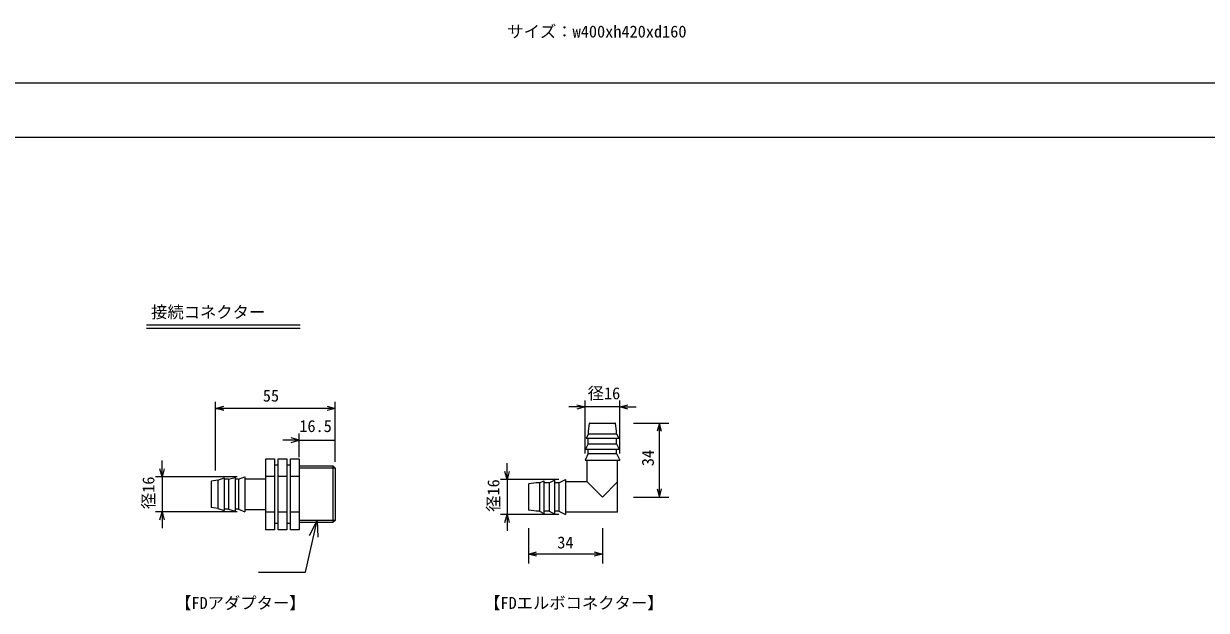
# Model space of a CAD drawing. Units: millimetres, scale not verified, with parts at other scales. Extents: x -79874 to 6090, y -2774 to 2774.
# Drawn here: x 8 to 2183, y -1578 to -499 of the extents above; entities that cross this region are included whole.
import ezdxf
from ezdxf.enums import TextEntityAlignment as Align

# ---------------------------------------------------------------- set-up
doc = ezdxf.new("R2010")
doc.units = ezdxf.units.MM
doc.header["$LTSCALE"] = 4
for name, color, linetype, lineweight in [('0-0_0', 7, 'Continuous', 20), ('0-1_WAKU', 7, 'Continuous', 18), ('0-3_moji', 7, 'Continuous', 18), ('0-5_sunpo', 7, 'Continuous', 18), ('0-6_buhin', 2, 'Continuous', 18)]:
    doc.layers.add(name, color=color, linetype=linetype, lineweight=lineweight)
doc.styles.add('ＭＳ ゴシック', font='')
doc.styles.get('ＭＳ ゴシック').set_extended_font_data('MS Gothic')

msp = doc.modelspace()

# ---------------------------------------------------------------- linework, layer by layer
at = {"layer": '0-0_0'}
for p, q in [((361.281, -1206.658), (376.281, -1206.658)), ((581.281, -1206.658), (566.281, -1206.658)), ((1040.747, -1203.812), (1025.747, -1203.812)), ((1104.747, -1203.812), (1119.747, -1203.812)), ((515.281, -1264.951), (500.281, -1264.951)), ((262.95, -1332.46), (262.95, -1317.46)), ((897.326, -1337.466), (897.326, -1322.466)), ((262.95, -1396.46), (262.95, -1411.46)), ((897.326, -1401.466), (897.326, -1416.466))]:
    msp.add_line(p, q, dxfattribs=at)
for points in [[(376.281, -1210.677), (361.281, -1206.658), (376.281, -1202.639)], [(566.281, -1202.639), (581.281, -1206.658), (566.281, -1210.677)], [(1025.747, -1199.792), (1040.747, -1203.812), (1025.747, -1207.831)], [(1119.747, -1207.831), (1104.747, -1203.812), (1119.747, -1199.792)], [(500.281, -1268.971), (515.281, -1264.951), (500.281, -1260.932)], [(266.969, -1317.46), (262.95, -1332.46), (258.931, -1317.46)], [(901.345, -1322.466), (897.326, -1337.466), (893.307, -1322.466)], [(258.931, -1411.46), (262.95, -1396.46), (266.969, -1411.46)], [(893.307, -1416.466), (897.326, -1401.466), (901.345, -1416.466)]]:
    msp.add_lwpolyline(points, dxfattribs=at)
at = {"layer": '0-1_WAKU'}
for p, q in [((-1804.186, -608), (6090.314, -608)), ((-1804.186, -708), (6090.314, -708))]:
    msp.add_line(p, q, dxfattribs=at)
at = {"layer": '0-3_moji'}
for p, q in [((234.257, -1052.856), (516.894, -1052.856)), ((234.257, -1058.82), (516.894, -1058.82))]:
    msp.add_line(p, q, dxfattribs=at)
at = {"layer": '0-5_sunpo'}
for p, q in [((361.281, -1320.46), (361.281, -1194.658)), ((581.281, -1304.46), (581.281, -1194.658)), ((1040.747, -1289.466), (1040.747, -1191.812)), ((1104.747, -1289.466), (1104.747, -1191.812)), ((566.281, -1206.658), (361.281, -1206.658)), ((1025.747, -1203.812), (1010.747, -1203.812)), ((1104.747, -1203.812), (1040.747, -1203.812)), ((1119.747, -1203.812), (1134.747, -1203.812)), ((1129.819, -1233.466), (1195.095, -1233.466)), ((1177.579, -1369.466), (1177.579, -1233.466)), ((1177.579, -1233.466), (1177.579, -1248.466)), ((515.281, -1296.46), (515.281, -1252.951)), ((581.281, -1304.46), (581.281, -1252.951)), ((500.281, -1264.951), (485.281, -1264.951)), ((515.281, -1264.951), (581.281, -1264.951)), ((262.95, -1317.46), (262.95, -1302.46)), ((897.326, -1322.466), (897.326, -1307.466)), ((401.281, -1332.46), (250.95, -1332.46)), ((262.95, -1332.46), (262.95, -1396.46)), ((992.747, -1337.466), (885.326, -1337.466)), ((897.326, -1337.466), (897.326, -1401.466)), ((1129.819, -1369.466), (1195.095, -1369.466)), ((1177.579, -1369.466), (1177.579, -1354.466)), ((401.281, -1396.46), (250.95, -1396.46)), ((262.95, -1411.46), (262.95, -1426.46)), ((992.747, -1401.466), (885.326, -1401.466)), ((897.326, -1416.466), (897.326, -1431.466)), ((936.747, -1426.538), (936.747, -1491.815)), ((1072.747, -1426.538), (1072.747, -1491.815)), ((1072.747, -1474.298), (936.747, -1474.298)), ((936.747, -1474.298), (951.747, -1474.298)), ((1072.747, -1474.298), (1057.747, -1474.298))]:
    msp.add_line(p, q, dxfattribs=at)
for points in [[(1181.598, -1248.466), (1177.579, -1233.466), (1173.559, -1248.466)], [(1173.559, -1354.466), (1177.579, -1369.466), (1181.598, -1354.466)], [(440.119, -1507.825), (526.973, -1507.825), (548.281, -1412.46)], [(533.894, -1439.985), (548.281, -1412.46), (549.584, -1443.491)], [(951.747, -1478.318), (936.747, -1474.298), (951.747, -1470.279)], [(1057.747, -1470.279), (1072.747, -1474.298), (1057.747, -1478.318)]]:
    msp.add_lwpolyline(points, dxfattribs=at)
at = {"layer": '0-6_buhin'}
for p, q in [((1046.845, -1247.466), (1048.747, -1234.153)), ((1049.538, -1233.466), (1095.955, -1233.466)), ((1098.648, -1247.466), (1096.747, -1234.153)), ((1046.845, -1253.466), (1042.747, -1261.466)), ((1046.845, -1253.466), (1046.845, -1247.466)), ((1046.845, -1253.466), (1098.648, -1253.466)), ((1098.648, -1253.466), (1098.648, -1247.466)), ((1098.648, -1253.466), (1102.747, -1261.466)), ((1046.747, -1271.466), (1041.747, -1281.466)), ((1041.747, -1281.466), (1103.747, -1281.466)), ((1042.747, -1261.466), (1102.747, -1261.466)), ((1046.747, -1271.466), (1046.747, -1261.466)), ((1046.747, -1271.466), (1098.747, -1271.466)), ((1046.747, -1289.466), (1046.747, -1281.466)), ((1098.747, -1271.466), (1098.747, -1261.466)), ((1098.747, -1271.466), (1103.747, -1281.466)), ((1098.747, -1289.466), (1098.747, -1281.466)), ((1044.747, -1341.466), (1044.747, -1301.466)), ((1046.747, -1289.466), (1098.747, -1289.466)), ((1098.747, -1289.466), (1104.747, -1301.466)), ((1100.747, -1397.466), (1100.747, -1301.466)), ((476.481, -1310.73), (469.681, -1310.73)), ((499.281, -1310.73), (492.481, -1310.73)), ((577.281, -1312.46), (515.281, -1312.46)), ((581.281, -1316.46), (515.281, -1316.46)), ((581.281, -1316.46), (577.281, -1312.46)), ((577.281, -1312.46), (577.281, -1416.46)), ((581.281, -1316.46), (581.281, -1412.46)), ((353.281, -1341.252), (353.281, -1387.668)), ((365.281, -1338.558), (353.968, -1340.46)), ((365.281, -1338.558), (377.281, -1334.46)), ((365.281, -1338.558), (365.281, -1390.362)), ((377.281, -1334.46), (377.281, -1394.46)), ((385.281, -1336.86), (377.281, -1336.86)), ((385.281, -1336.86), (397.281, -1333.46)), ((385.281, -1336.86), (385.281, -1392.06)), ((397.281, -1333.46), (397.281, -1395.46)), ((403.281, -1336.86), (397.281, -1336.86)), ((403.281, -1336.86), (403.281, -1392.06)), ((453.681, -1336.46), (415.281, -1336.46)), ((469.681, -1331.824), (453.681, -1331.824)), ((492.481, -1331.824), (476.481, -1331.824)), ((515.281, -1331.824), (499.281, -1331.824)), ((936.747, -1346.258), (936.747, -1392.674)), ((950.747, -1343.564), (937.433, -1345.466)), ((956.747, -1343.564), (950.747, -1343.564)), ((956.747, -1343.564), (964.747, -1339.466)), ((956.747, -1343.564), (956.747, -1395.368)), ((964.747, -1339.466), (964.747, -1399.466)), ((974.747, -1343.466), (964.747, -1343.466)), ((974.747, -1343.466), (984.747, -1338.466)), ((974.747, -1343.466), (974.747, -1395.466)), ((984.747, -1338.466), (984.747, -1400.466)), ((992.747, -1343.466), (984.747, -1343.466)), ((992.747, -1343.466), (992.747, -1395.466)), ((1044.747, -1341.466), (1004.747, -1341.466)), ((1072.747, -1369.466), (1044.747, -1341.466)), ((1100.747, -1341.466), (1072.747, -1369.466)), ((365.281, -1390.362), (353.968, -1388.46)), ((365.281, -1390.362), (377.281, -1394.46)), ((385.281, -1392.06), (377.281, -1392.06)), ((385.281, -1392.06), (397.281, -1395.46)), ((403.281, -1392.06), (397.281, -1392.06)), ((403.281, -1392.06), (415.281, -1396.46)), ((415.281, -1392.46), (453.681, -1392.46)), ((469.681, -1397.097), (453.681, -1397.097)), ((492.481, -1397.097), (476.481, -1397.097)), ((515.281, -1397.097), (499.281, -1397.097)), ((581.281, -1412.46), (515.281, -1412.46)), ((581.281, -1412.46), (577.281, -1416.46)), ((950.747, -1395.368), (937.433, -1393.466)), ((956.747, -1395.368), (950.747, -1395.368)), ((956.747, -1395.368), (964.747, -1399.466)), ((974.747, -1395.466), (964.747, -1395.466)), ((974.747, -1395.466), (984.747, -1400.466)), ((992.747, -1395.466), (984.747, -1395.466)), ((992.747, -1395.466), (1004.747, -1401.466)), ((1100.747, -1397.466), (1004.747, -1397.466)), ((476.481, -1418.19), (469.681, -1418.19)), ((499.281, -1418.19), (492.481, -1418.19)), ((577.281, -1416.46), (515.281, -1416.46))]:
    msp.add_line(p, q, dxfattribs=at)
for points in [[(453.681, -1299.187), (469.681, -1299.187), (469.681, -1429.733), (453.681, -1429.733)], [(476.481, -1299.187), (492.481, -1299.187), (492.481, -1429.733), (476.481, -1429.733)], [(499.281, -1299.187), (515.281, -1299.187), (515.281, -1429.733), (499.281, -1429.733)]]:
    msp.add_lwpolyline(points, close=True, dxfattribs=at)
for points in [[(1046.747, -1289.466), (1040.747, -1301.466), (1104.747, -1301.466)], [(403.281, -1336.86), (415.281, -1332.46), (415.281, -1396.46)], [(992.747, -1343.466), (1004.747, -1337.466), (1004.747, -1401.466)]]:
    msp.add_lwpolyline(points, dxfattribs=at)
for centre, start, end in [((1049.538, -1234.266), 90, 171.8699), ((1095.955, -1234.266), 8.1301, 90), ((354.081, -1341.252), 98.1301, 180), ((937.547, -1346.258), 98.1301, 180), ((354.081, -1387.668), 180, 261.8699), ((937.547, -1392.674), 180, 261.8699)]:
    msp.add_arc(centre, 0.8, start, end, dxfattribs=at)

# ---------------------------------------------------------------- texts
at = {"layer": '0-3_moji', "style": 'ＭＳ ゴシック'}
for s, p in [('サイズ：w400xh420xd160', (897.924, -531.405)), ('接続コネクター', (242.772, -1047.144)), ('【FDアダプター】', (286.965, -1581.734)), ('【FDエルボコネクター】', (855.212, -1581.734))]:
    msp.add_text(s, height=21.99, dxfattribs=at).set_placement(p, align=Align.BOTTOM_LEFT)
at = {"layer": '0-5_sunpo', "style": 'ＭＳ ゴシック'}
for s, p in [('55', (448.256, -1200.658)), ('径16', (1045.518, -1196.334)), ('16.5', (515.281, -1256.6)), ('34', (989.681, -1470.578))]:
    msp.add_text(s, height=21.99, dxfattribs=at).set_placement(p, align=Align.BOTTOM_LEFT)
for s, p in [('34', (1173.858, -1312.7)), ('径16', (255.473, -1391.689)), ('径16', (889.849, -1396.695))]:
    msp.add_text(s, height=21.99, rotation=90, dxfattribs=at).set_placement(p, align=Align.BOTTOM_LEFT)

doc.saveas('drawing.dxf')
